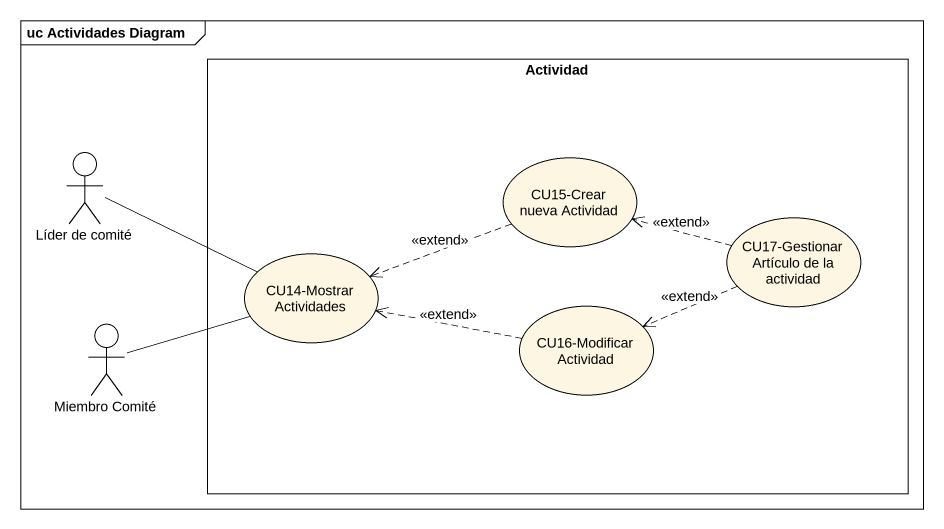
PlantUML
@startuml
mainframe uc Actividades Diagram
rectangle Actividad {
  usecase "CU15-Crear nueva Actividad" as CU15_Crear_nueva_Actividad
  usecase "CU17-Gestionar Artículo de la actividad" as CU17_Gestionar_Artículo_de
  usecase "CU14-Mostrar Actividades" as CU14_Mostrar_Actividades
  usecase "CU16-Modificar Actividad" as CU16_Modificar_Actividad
}
actor "Líder de comité" as Líder_de_comité
actor "Miembro Comité" as Miembro_Comité
Líder_de_comité -right- CU14_Mostrar_Actividades
CU15_Crear_nueva_Actividad .left.> CU14_Mostrar_Actividades : <<extend>>
CU17_Gestionar_Artículo_de .left.> CU15_Crear_nueva_Actividad : <<extend>>
CU17_Gestionar_Artículo_de .left.> CU16_Modificar_Actividad : <<extend>>
Miembro_Comité -right- CU14_Mostrar_Actividades
CU16_Modificar_Actividad .left.> CU14_Mostrar_Actividades : <<extend>>
@enduml
